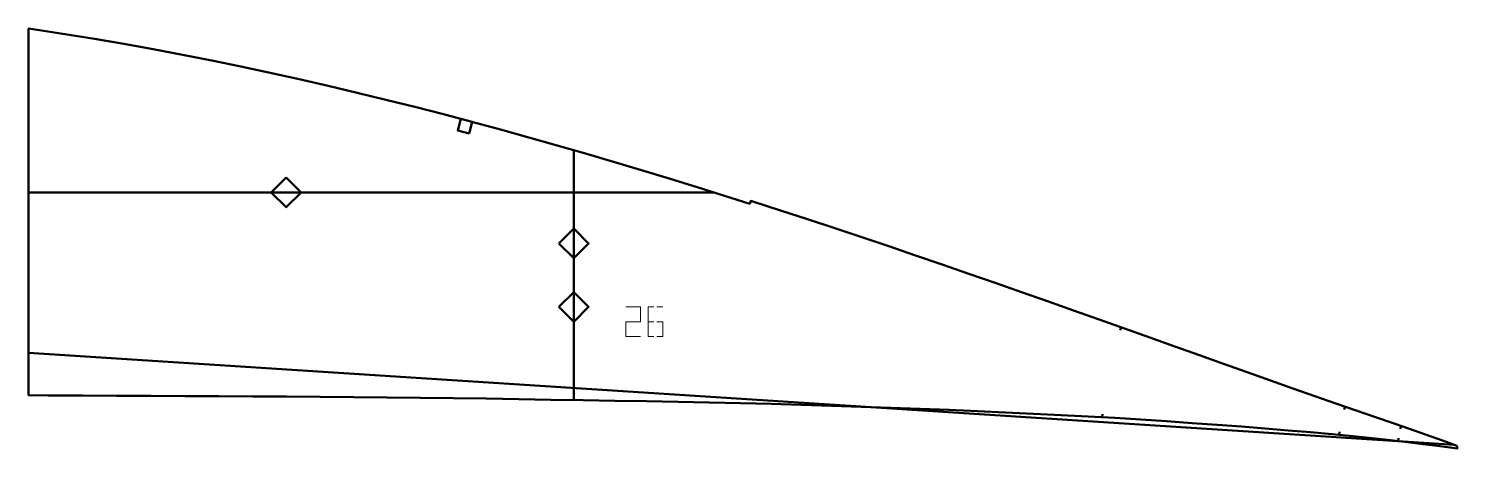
# Model space of a CAD drawing. Header units: metres. Extents: x 495 to 976, y 114 to 255.
import ezdxf

# ---------------------------------------------------------------- set-up
doc = ezdxf.new("R2010")
doc.units = ezdxf.units.M
doc.layers.add('Layer', color=1, linetype='Continuous', lineweight=50)
doc.layers.add('NumLabel', color=1, linetype='Continuous', lineweight=15)

msp = doc.modelspace()

# ---------------------------------------------------------------- linework, layer by layer
at = {"layer": 'Layer', "color": 7}
for p, q in [((678.81, 130.07), (678.81, 214.22)), ((495.28, 200), (726.1, 200)), ((576, 200), (588, 200)), ((678.81, 176.82), (678.81, 188.82)), ((678.81, 155.47), (678.81, 167.47)), ((495.28, 145.97), (975.37, 114.98))]:
    msp.add_line(p, q, dxfattribs=at)
at = {"layer": 'Layer'}
for p, q in [((863.06, 154.57), (862.73, 153.63)), ((856.77, 125.28), (856.69, 124.28)), ((938.48, 127.86), (938.15, 126.92)), ((957.38, 121.34), (957.06, 120.4)), ((936.56, 119.34), (936.47, 118.34)), ((956.43, 117.23), (956.37, 116.23))]:
    msp.add_line(p, q, dxfattribs=at)
for points in [[(976.13, 114.7), (973.73, 115.57), (969.72, 117.01), (965.21, 118.62), (960.2, 120.38), (954.67, 122.28), (948.65, 124.35), (942.2, 126.57), (935.4, 128.93), (928.29, 131.42), (920.91, 134.02), (913.32, 136.7), (905.52, 139.47), (897.54, 142.3), (889.41, 145.19), (881.13, 148.14), (872.73, 151.13), (864.24, 154.15), (855.66, 157.2), (847, 160.27), (838.28, 163.35), (829.5, 166.44), (820.66, 169.53), (811.77, 172.62), (802.84, 175.71), (793.86, 178.79), (784.83, 181.86), (775.77, 184.92), (766.67, 187.96), (757.54, 190.97), (748.36, 193.96), (739.14, 196.93), (738.37, 197.17), (738.06, 196.22), (729.59, 198.91), (720.3, 201.81), (710.96, 204.68), (701.59, 207.52), (692.17, 210.33), (682.71, 213.1), (673.22, 215.83), (663.69, 218.52), (654.12, 221.17), (644.53, 223.77), (634.91, 226.32), (625.26, 228.81), (615.58, 231.24), (605.87, 233.61), (596.14, 235.91), (586.39, 238.14), (576.6, 240.3), (566.79, 242.4), (556.96, 244.42), (547.11, 246.36), (537.23, 248.23), (527.34, 250.02), (517.43, 251.73), (507.5, 253.35), (497.55, 254.88), (495.28, 255.2), (495.28, 131.71), (501.85, 131.67), (513.42, 131.6), (524.97, 131.53), (536.48, 131.46), (547.95, 131.39), (559.38, 131.34), (570.78, 131.3), (582.14, 131.24), (593.47, 131.17), (604.76, 131.08), (616.02, 130.98), (627.2, 130.87), (638.3, 130.73), (649.33, 130.56), (660.28, 130.37), (671.14, 130.19), (681.93, 130.03), (692.66, 129.86), (703.32, 129.68), (713.91, 129.47), (724.44, 129.24), (734.89, 129), (745.22, 128.76), (755.42, 128.48), (765.54, 128.17), (775.6, 127.83), (785.58, 127.48), (795.43, 127.14), (805.13, 126.77), (814.71, 126.36), (824.19, 125.92), (833.6, 125.46), (842.88, 125.01), (851.98, 124.54), (860.91, 124.05), (869.69, 123.51), (878.39, 122.93), (886.98, 122.33), (895.39, 121.74), (903.59, 121.14), (911.58, 120.52), (919.35, 119.88), (926.87, 119.23), (934.12, 118.57), (941.03, 117.9), (947.58, 117.22), (953.76, 116.53), (959.51, 115.86), (964.78, 115.24), (969.53, 114.66), (973.75, 114.12), (976.28, 113.79), (976.13, 114.7)], [(643.6, 219.88), (639.73, 220.9), (640.75, 224.77), (644.62, 223.74), (643.6, 219.88)], [(582, 205), (587, 200), (582, 195), (577, 200), (582, 205)], [(673.81, 182.82), (678.81, 187.82), (683.81, 182.82), (678.81, 177.82), (673.81, 182.82)], [(673.81, 161.47), (678.81, 166.47), (683.81, 161.47), (678.81, 156.47), (673.81, 161.47)]]:
    msp.add_lwpolyline(points, close=True, dxfattribs=at)
at = {"layer": 'NumLabel', "color": 1}
for points in [[(696.31, 161.47), (701.31, 161.47), (701.31, 156.47), (696.31, 156.47), (696.31, 151.47), (701.31, 151.47)], [(705.81, 161.47), (703.81, 161.47), (703.81, 151.47), (705.81, 151.47)], [(708.81, 161.47), (706.81, 161.47)], [(705.81, 156.47), (703.81, 156.47)], [(706.81, 151.47), (708.81, 151.47), (708.81, 156.47), (706.81, 156.47)]]:
    msp.add_lwpolyline(points, dxfattribs=at)

doc.saveas('drawing.dxf')
